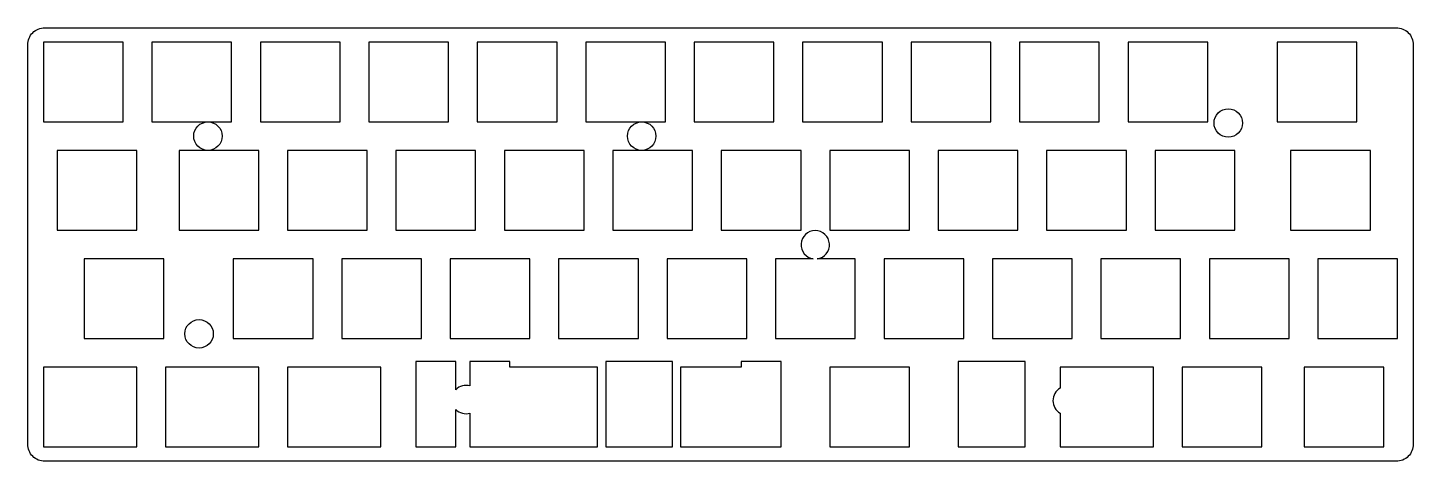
# Model space of a CAD drawing. Header units: millimetres. Extents: x -10 to 234, y -67 to 10.
import ezdxf

# ---------------------------------------------------------------- set-up
doc = ezdxf.new("R2010")
doc.units = ezdxf.units.MM
doc.layers.get('0').update_dxf_attribs({"linetype": 'CONTINUOUS'})

msp = doc.modelspace()

# ---------------------------------------------------------------- linework, layer by layer
for points in [[(230.61, 9.52, -0.414214), (233.61, 6.52), (233.61, -63.68, -0.414214), (230.61, -66.68), (-6.77, -66.68, -0.414214), (-9.77, -63.68), (-9.77, 6.52, -0.414214), (-6.77, 9.52)], [(128.21, -31.1), (121.59, -31.1), (121.59, -45.1), (135.59, -45.1), (135.59, -31.1), (128.92, -31.1, 13.967048)], [(67.91, -49.15), (67.91, -53.42, 0.277618), (65.42, -54.1), (65.42, -49.15), (58.41, -49.15), (58.41, -64.15), (65.42, -64.15), (65.42, -57.55, 0.277618), (67.91, -58.23), (67.91, -64.15), (90.34, -64.15), (90.34, -50.15), (74.91, -50.15), (74.91, -49.15)], [(171.59, -58.21), (171.59, -64.15), (187.97, -64.15), (187.97, -50.15), (171.59, -50.15), (171.59, -53.84, 0.587037)]]:
    msp.add_lwpolyline(points, format="xyb", close=True)
for points in [[(-7, 7), (-7, -7), (7, -7), (7, 7)], [(12.05, -7), (26.05, -7), (26.05, 7), (12.05, 7)], [(31.1, -7), (45.1, -7), (45.1, 7), (31.1, 7)], [(64.15, 7), (50.15, 7), (50.15, -7), (64.15, -7)], [(69.2, 7), (69.2, -7), (83.2, -7), (83.2, 7)], [(88.25, 7), (88.25, -7), (102.25, -7), (102.25, 7)], [(107.3, -7), (121.3, -7), (121.3, 7), (107.3, 7)], [(140.35, 7), (126.35, 7), (126.35, -7), (140.35, -7)], [(145.4, 7), (145.4, -7), (159.4, -7), (159.4, 7)], [(178.45, -7), (178.45, 7), (164.45, 7), (164.45, -7)], [(197.5, 7), (183.5, 7), (183.5, -7), (197.5, -7)], [(223.69, 7), (209.69, 7), (209.69, -7), (223.69, -7)], [(-4.62, -26.05), (9.38, -26.05), (9.38, -12.05), (-4.62, -12.05)], [(16.81, -26.05), (30.81, -26.05), (30.81, -12.05), (16.81, -12.05)], [(49.86, -26.05), (49.86, -12.05), (35.86, -12.05), (35.86, -26.05)], [(54.91, -26.05), (68.91, -26.05), (68.91, -12.05), (54.91, -12.05)], [(73.96, -12.05), (73.96, -26.05), (87.96, -26.05), (87.96, -12.05)], [(93.01, -12.05), (93.01, -26.05), (107.01, -26.05), (107.01, -12.05)], [(126.06, -12.05), (112.06, -12.05), (112.06, -26.05), (126.06, -26.05)], [(131.11, -26.05), (145.11, -26.05), (145.11, -12.05), (131.11, -12.05)], [(164.16, -26.05), (164.16, -12.05), (150.16, -12.05), (150.16, -26.05)], [(183.21, -12.05), (169.21, -12.05), (169.21, -26.05), (183.21, -26.05)], [(188.26, -26.05), (202.26, -26.05), (202.26, -12.05), (188.26, -12.05)], [(212.07, -26.05), (226.08, -26.05), (226.08, -12.05), (212.07, -12.05)], [(0.14, -31.1), (0.14, -45.1), (14.14, -45.1), (14.14, -31.1)], [(26.34, -45.1), (40.34, -45.1), (40.34, -31.1), (26.34, -31.1)], [(45.39, -45.1), (59.39, -45.1), (59.39, -31.1), (45.39, -31.1)], [(78.44, -31.1), (64.44, -31.1), (64.44, -45.1), (78.44, -45.1)], [(97.49, -31.1), (83.49, -31.1), (83.49, -45.1), (97.49, -45.1)], [(116.54, -45.1), (116.54, -31.1), (102.54, -31.1), (102.54, -45.1)], [(140.64, -45.1), (154.64, -45.1), (154.64, -31.1), (140.64, -31.1)], [(159.69, -45.1), (173.69, -45.1), (173.69, -31.1), (159.69, -31.1)], [(178.74, -31.1), (178.74, -45.1), (192.74, -45.1), (192.74, -31.1)], [(197.79, -31.1), (197.79, -45.1), (211.79, -45.1), (211.79, -31.1)], [(216.84, -45.1), (230.84, -45.1), (230.84, -31.1), (216.84, -31.1)], [(-7, -64.15), (9.38, -64.15), (9.38, -50.15), (-7, -50.15)], [(14.43, -50.15), (14.43, -64.15), (30.81, -64.15), (30.81, -50.15)], [(52.24, -64.15), (52.24, -50.15), (35.86, -50.15), (35.86, -64.15)], [(103.51, -49.15), (91.78, -49.15), (91.78, -64.15), (103.51, -64.15)], [(122.56, -49.15), (115.56, -49.15), (115.56, -50.15), (104.92, -50.15), (104.92, -64.15), (122.56, -64.15)], [(145.11, -50.15), (131.11, -50.15), (131.11, -64.15), (145.11, -64.15)], [(165.42, -49.15), (153.66, -49.15), (153.66, -64.15), (165.42, -64.15)], [(207.03, -50.15), (193.03, -50.15), (193.03, -64.15), (207.03, -64.15)], [(214.46, -50.15), (214.46, -64.15), (228.46, -64.15), (228.46, -50.15)]]:
    msp.add_lwpolyline(points, close=True)
for centre in [(201.11, -7.23), (21.88, -9.53), (98.08, -9.53), (20.33, -44.28)]:
    msp.add_circle(centre, 2.5)

doc.saveas('drawing.dxf')
